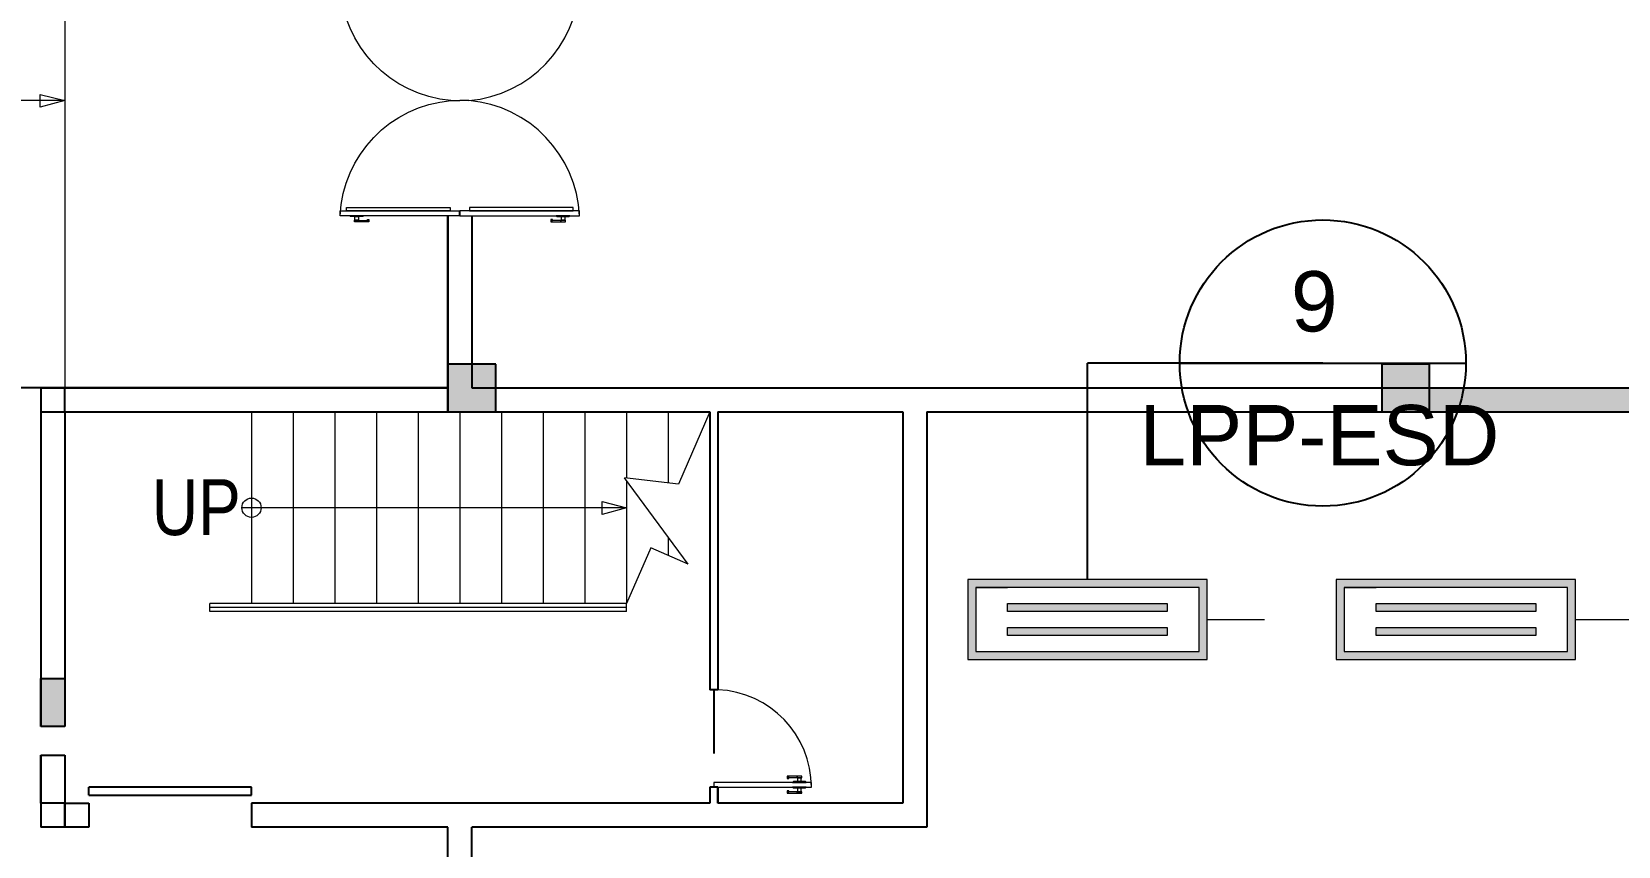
# Model space of a CAD drawing. Header units: millimetres. Extents: x 3339 to 2017737, y 4955 to 2748989.
# Drawn here: x 1426633 to 1436572, y 1246839 to 1251940 of the extents above; entities that cross this region are included whole.
import ezdxf

# ---------------------------------------------------------------- set-up
doc = ezdxf.new("R2010")
doc.units = ezdxf.units.MM
doc.header["$LTSCALE"] = 30
doc.linetypes.add('ACAD_ISO03W100', pattern=[30, 12, -18])
for name, color, linetype, lineweight in [('A-DETL-GENF', 92, 'Continuous', 13), ('A-DOOR', 31, 'Continuous', 13), ('LIGHT LINES', 6, 'ACAD_ISO03W100', 13), ('LIGHTS', 6, 'Continuous', 13), ('STAIR', 1, 'Continuous', 5), ('T-WAL', 4, 'Continuous', 5)]:
    doc.layers.add(name, color=color, linetype=linetype, lineweight=lineweight)
doc.layers.add('DIM LINES', color=7, linetype='Continuous')
doc.layers.add('window', color=92, linetype='Continuous')
doc.styles.add('Arial Narrow', font='ARIALN.TTF', dxfattribs={"height": 200})
doc.styles.get("Standard").update_dxf_attribs({"font": 'arial.ttf'})
doc.dimstyles.new('GREEN', dxfattribs={"dimtxt": 1000, "dimasz": 600, "dimexe": 0.18, "dimexo": 0.0625, "dimgap": 0.09, "dimtad": 2, "dimdec": 0, "dimzin": 0, "dimdsep": 46, "dimtxsty": 'Standard', "dimblk": 'ARCHTICK', "dimcen": 0.09, "dimclrd": 3, "dimclre": 3, "dimclrt": 2, "dimadec": 0, "dimazin": 0, "dimtfac": 1, "dimtdec": 0, "dimtofl": 0, "dimtmove": 0, "dimatfit": 3, "dimfxl": 1, "dimtolj": 1, "dimtzin": 0, "dimarcsym": 0})

# ---------------------------------------------------------------- blocks, each defined once
blk = doc.blocks.new('_ArchTick')
at = {"color": 0, "linetype": 'ByBlock', "const_width": 0.15}
blk.add_lwpolyline([(-0.5, -0.5), (0.5, 0.5)], dxfattribs=at)
blk = doc.blocks.new('*D605')
at = {"layer": 'Defpoints', "color": 0, "transparency": 16777216}
for p in [(1412530.3, 1308509.4), (1429240.4, 1308509.4), (1429240.4, 1238709.4)]:
    blk.add_point(p, dxfattribs=at)
at = {"layer": 'DIM LINES', "color": 3, "linetype": 'ByBlock', "lineweight": -2, "transparency": 16777216}
for p, q in [((1429240.3, 1308509.4), (1412530.1, 1308509.4)), ((1412530.3, 1238709.4), (1412530.3, 1308509.4)), ((1429240.3, 1238709.4), (1412530.1, 1238709.4))]:
    blk.add_line(p, q, dxfattribs=at)
at = {"layer": 'DIM LINES', "color": 3, "lineweight": -2, "transparency": 16777216, "xscale": 600, "yscale": 600, "zscale": 600}
for p, rotation in [((1412530.3, 1308509.4), 90), ((1412530.3, 1238709.4), 270)]:
    blk.add_blockref('_ArchTick', p, dxfattribs=dict(at, rotation=rotation))
at = {"layer": 'DIM LINES', "color": 2, "transparency": 16777216, "insert": (1412019.7, 1273609.4), "char_height": 1000, "attachment_point": 5, "rotation": 90}
blk.add_mtext('\\A1;69800', dxfattribs=at)
blk = doc.blocks.new('*D638')
at = {"layer": 'Defpoints', "color": 0, "transparency": 16777216}
for p in [(1417228, 1261709.4), (1429240.4, 1261709.4), (1429240.4, 1238709.4)]:
    blk.add_point(p, dxfattribs=at)
at = {"layer": 'DIM LINES', "color": 3, "linetype": 'ByBlock', "lineweight": -2, "transparency": 16777216}
for p, q in [((1429240.3, 1261709.4), (1417227.8, 1261709.4)), ((1417228, 1238709.4), (1417228, 1261709.4)), ((1429240.3, 1238709.4), (1417227.8, 1238709.4))]:
    blk.add_line(p, q, dxfattribs=at)
at = {"layer": 'DIM LINES', "color": 3, "lineweight": -2, "transparency": 16777216, "xscale": 600, "yscale": 600, "zscale": 600}
for p, rotation in [((1417228, 1261709.4), 90), ((1417228, 1238709.4), 270)]:
    blk.add_blockref('_ArchTick', p, dxfattribs=dict(at, rotation=rotation))
at = {"layer": 'DIM LINES', "color": 2, "transparency": 16777216, "insert": (1416717, 1250209.4), "char_height": 1000, "attachment_point": 5, "rotation": 90}
blk.add_mtext('\\A1;23000', dxfattribs=at)
blk = doc.blocks.new('*D640')
at = {"layer": 'Defpoints', "color": 0, "transparency": 16777216}
for p in [(1426576, 1255709.4), (1421516.6, 1249709.4), (1429240.4, 1249709.4)]:
    blk.add_point(p, dxfattribs=at)
at = {"layer": 'DIM LINES', "color": 3, "linetype": 'ByBlock', "lineweight": -2, "transparency": 16777216}
for p, q in [((1426575.9, 1255709.4), (1421516.4, 1255709.4)), ((1421516.6, 1255709.4), (1421516.6, 1249709.4)), ((1429240.3, 1249709.4), (1421516.4, 1249709.4))]:
    blk.add_line(p, q, dxfattribs=at)
at = {"layer": 'DIM LINES', "color": 3, "lineweight": -2, "transparency": 16777216, "xscale": 600, "yscale": 600, "zscale": 600}
for p, rotation in [((1421516.6, 1255709.4), 90), ((1421516.6, 1249709.4), 270)]:
    blk.add_blockref('_ArchTick', p, dxfattribs=dict(at, rotation=rotation))
at = {"layer": 'DIM LINES', "color": 2, "transparency": 16777216, "insert": (1421005.9, 1252709.4), "char_height": 1000, "attachment_point": 5, "rotation": 90}
blk.add_mtext('\\A1;6000', dxfattribs=at)
blk = doc.blocks.new('*D641')
at = {"layer": 'Defpoints', "color": 0, "transparency": 16777216}
for p in [(1429240.4, 1249709.4), (1421516.6, 1243709.4), (1429240.4, 1243709.4)]:
    blk.add_point(p, dxfattribs=at)
at = {"layer": 'DIM LINES', "color": 3, "linetype": 'ByBlock', "lineweight": -2, "transparency": 16777216}
for p, q in [((1429240.3, 1249709.4), (1421516.4, 1249709.4)), ((1421516.6, 1249709.4), (1421516.6, 1243709.4)), ((1429240.3, 1243709.4), (1421516.4, 1243709.4))]:
    blk.add_line(p, q, dxfattribs=at)
at = {"layer": 'DIM LINES', "color": 3, "lineweight": -2, "transparency": 16777216, "xscale": 600, "yscale": 600, "zscale": 600}
for p, rotation in [((1421516.6, 1249709.4), 90), ((1421516.6, 1243709.4), 270)]:
    blk.add_blockref('_ArchTick', p, dxfattribs=dict(at, rotation=rotation))
at = {"layer": 'DIM LINES', "color": 2, "transparency": 16777216, "insert": (1421005.9, 1246709.4), "char_height": 1000, "attachment_point": 5, "rotation": 90}
blk.add_mtext('\\A1;6000', dxfattribs=at)
blk = doc.blocks.new('slash')
at = {"layer": 'STAIR'}
for p, q in [((2543.4, 11669.5), (2695.2, 12018.1)), ((2308.6, 11771.7), (2707.9, 11231.4)), ((2172.9, 10818.1), (2369.6, 11270))]:
    blk.add_line(p, q, dxfattribs=at)
for points in [[(2308.6, 11771.7), (2543.4, 11669.5)], [(2369.6, 11270), (2707.9, 11231.4)]]:
    blk.add_lwpolyline(points, dxfattribs=at)
blk = doc.blocks.new('double door no base 0.5')
at = {"color": 0}
for p, q in [((62065.3, 59903.3), (62095.3, 59903.3)), ((63478.3, 59903.3), (63508.3, 59903.3))]:
    blk.add_line(p, q, dxfattribs=at)
at = {"layer": 'A-DETL-GENF'}
for p, q in [((62095.3, 59842.6), (62095.3, 59193.1)), ((62117.8, 59842.6), (62095.3, 59842.6)), ((62117.8, 59193.1), (62117.8, 59842.6)), ((63455.8, 59193.1), (63455.8, 59842.6)), ((63455.8, 59842.6), (63478.3, 59842.6)), ((63478.3, 59842.6), (63478.3, 59193.1)), ((62027.2, 59332.5), (62027.2, 59270.7)), ((62041.5, 59332.5), (62027.2, 59332.5)), ((62035.8, 59323.6), (62027.2, 59332.2)), ((62027.2, 59270.7), (62035.8, 59270.7)), ((62036.7, 59270.7), (62027.2, 59270.7)), ((62027.2, 59270.7), (62027.2, 59242.1)), ((62027.2, 59242.1), (62036.7, 59242.1)), ((62035.8, 59270.7), (62035.8, 59323.6)), ((62035.8, 59323.6), (62041.5, 59323.6)), ((62036.7, 59242.1), (62036.7, 59270.7)), ((62036.7, 59268.3), (62036.7, 59244.5)), ((62060.5, 59268.3), (62036.7, 59268.3)), ((62036.7, 59244.5), (62060.5, 59244.5)), ((62041.5, 59323.6), (62041.5, 59332.5)), ((62065.3, 59299.2), (62060.5, 59294.5)), ((62060.5, 59294.5), (62060.5, 59218.3)), ((62060.5, 59244.5), (62060.5, 59268.3)), ((62065.3, 59213.5), (62065.3, 59299.2)), ((63508.3, 59213.5), (63508.3, 59299.2)), ((63508.3, 59299.2), (63513, 59294.5)), ((63513, 59294.5), (63513, 59218.3)), ((63513, 59244.5), (63513, 59268.3)), ((63513, 59268.3), (63536.8, 59268.3)), ((63536.8, 59244.5), (63513, 59244.5)), ((63532, 59323.6), (63532, 59332.5)), ((63532, 59332.5), (63546.4, 59332.5)), ((63537.8, 59323.6), (63532, 59323.6)), ((63536.8, 59270.7), (63546.4, 59270.7)), ((63536.8, 59242.1), (63536.8, 59270.7)), ((63536.8, 59268.3), (63536.8, 59244.5)), ((63546.4, 59242.1), (63536.8, 59242.1)), ((63537.8, 59323.6), (63546.4, 59332.2)), ((63537.8, 59270.7), (63537.8, 59323.6)), ((63546.4, 59270.7), (63537.8, 59270.7)), ((63546.4, 59332.5), (63546.4, 59270.7)), ((63546.4, 59270.7), (63546.4, 59242.1)), ((62060.5, 59218.3), (62065.3, 59213.5)), ((62095.3, 59193.1), (62117.8, 59193.1)), ((63478.3, 59193.1), (63455.8, 59193.1)), ((63513, 59218.3), (63508.3, 59213.5))]:
    blk.add_line(p, q, dxfattribs=at)
at = {"layer": 'A-DOOR', "lineweight": 18}
for p, q in [((62065.3, 59903.3), (62065.3, 59153.3)), ((62065.3, 59903.3), (62095.3, 59903.3)), ((62095.3, 59153.3), (62095.3, 59903.3)), ((63478.3, 59153.3), (63478.3, 59903.3)), ((63508.3, 59903.3), (63478.3, 59903.3)), ((63508.3, 59903.3), (63508.3, 59153.3)), ((62065.3, 59153.3), (62095.3, 59153.3)), ((63508.3, 59153.3), (63478.3, 59153.3))]:
    blk.add_line(p, q, dxfattribs=at)
at = {"layer": 'A-DOOR'}
blk.add_line((62786.8, 59846.8), (62786.8, 59903.2), dxfattribs=at)
for centre, start, end in [((62029.5, 59912.5), 272.69635, 355.03869), ((63544, 59912.5), 184.96131, 267.30365)]:
    blk.add_arc(centre, 760.1, start, end, dxfattribs=at)

msp = doc.modelspace()

# ---------------------------------------------------------------- hatches: boundary and pattern name
h = msp.add_hatch(color=2)
h.dxf.hatch_style = 1
h.paths.add_polyline_path([(1429540.35, 1249859.357), (1429240.35, 1249859.357), (1429240.35, 1249559.357), (1429540.35, 1249559.357)])
h = msp.add_hatch(color=2)
h.dxf.hatch_style = 1
h.paths.add_polyline_path([(1435390.35, 1249859.357), (1435090.35, 1249859.357), (1435090.35, 1249559.357), (1435390.35, 1249559.357)])
at = {"layer": 'LIGHTS'}
h = msp.add_hatch(color=256, dxfattribs=at)
h.dxf.hatch_style = 1
h.paths.add_polyline_path([(1432496.598, 1248509.357), (1432496.598, 1248009.357), (1433996.598, 1248009.357), (1433996.598, 1248509.357)])
h.paths.add_polyline_path([(1433946.598, 1248459.357), (1433946.598, 1248059.357), (1432546.598, 1248059.357), (1432546.598, 1248459.357), (1432746.598, 1248459.357)], flags=16)
h.paths.add_polyline_path([(1433746.598, 1248359.357), (1433746.598, 1248309.357), (1432746.598, 1248309.357), (1432746.598, 1248359.357)], flags=0)
h.paths.add_polyline_path([(1433746.598, 1248209.357), (1433746.598, 1248159.357), (1432746.598, 1248159.357), (1432746.598, 1248209.357)], flags=0)
h = msp.add_hatch(color=256, dxfattribs=at)
h.dxf.hatch_style = 1
h.paths.add_polyline_path([(1434805.062, 1248509.357), (1434805.062, 1248009.357), (1436305.062, 1248009.357), (1436305.062, 1248509.357)])
h.paths.add_polyline_path([(1436255.062, 1248459.357), (1436255.062, 1248059.357), (1434855.062, 1248059.357), (1434855.062, 1248459.357), (1435055.062, 1248459.357)], flags=16)
h.paths.add_polyline_path([(1436055.062, 1248359.357), (1436055.062, 1248309.357), (1435055.062, 1248309.357), (1435055.062, 1248359.357)], flags=0)
h.paths.add_polyline_path([(1436055.062, 1248209.357), (1436055.062, 1248159.357), (1435055.062, 1248159.357), (1435055.062, 1248209.357)], flags=0)
h = msp.add_hatch(color=256, dxfattribs=at)
h.dxf.hatch_style = 1
h.paths.add_polyline_path([(1432746.598, 1248359.357), (1432746.598, 1248309.357), (1433746.598, 1248309.357), (1433746.598, 1248359.357)])
h = msp.add_hatch(color=256, dxfattribs=at)
h.dxf.hatch_style = 1
h.paths.add_polyline_path([(1435055.062, 1248359.357), (1435055.062, 1248309.357), (1436055.062, 1248309.357), (1436055.062, 1248359.357)])
h = msp.add_hatch(color=256, dxfattribs=at)
h.dxf.hatch_style = 1
h.paths.add_polyline_path([(1433746.598, 1248159.357), (1433746.598, 1248209.357), (1432746.598, 1248209.357), (1432746.598, 1248159.357)])
h = msp.add_hatch(color=256, dxfattribs=at)
h.dxf.hatch_style = 1
h.paths.add_polyline_path([(1436055.062, 1248159.357), (1436055.062, 1248209.357), (1435055.062, 1248209.357), (1435055.062, 1248159.357)])
at = {"layer": 'window'}
h = msp.add_hatch(color=256, dxfattribs=at)
h.dxf.hatch_style = 1
h.paths.add_polyline_path([(1426840.35, 1247889.357), (1426690.35, 1247889.357), (1426690.35, 1247589.357), (1426840.35, 1247589.357)])
h.paths.add_polyline_path([(1426840.35, 1294689.357), (1426690.35, 1294689.357), (1426690.35, 1294389.357), (1426840.35, 1294389.357)])
h = msp.add_hatch(color=256, dxfattribs=at)
h.dxf.hatch_style = 1
h.paths.add_polyline_path([(1433190.35, 1238859.357), (1431290.35, 1238859.357), (1431290.35, 1238709.357), (1433190.35, 1238709.357)])
h.paths.add_polyline_path([(1439190.35, 1238859.357), (1437290.35, 1238859.357), (1437290.35, 1238709.357), (1438240.35, 1238709.357), (1439190.35, 1238709.357)])
h.paths.add_polyline_path([(1445190.35, 1238859.357), (1443290.35, 1238859.357), (1443290.35, 1238709.357), (1445190.35, 1238709.357)])
h.paths.add_polyline_path([(1451190.35, 1238859.357), (1449290.35, 1238859.357), (1449290.35, 1238709.357), (1451190.35, 1238709.357)])
h.paths.add_polyline_path([(1457190.35, 1238859.357), (1455290.35, 1238859.357), (1455290.35, 1238709.357), (1457190.35, 1238709.357)])
h.paths.add_polyline_path([(1463690.35, 1238859.357), (1461790.35, 1238859.357), (1461790.35, 1238709.357), (1463690.35, 1238709.357)])
h.paths.add_polyline_path([(1469390.35, 1238859.357), (1468290.35, 1238859.357), (1468290.35, 1238709.357), (1469390.35, 1238709.357)])
h.paths.add_polyline_path([(1469640.35, 1249709.357), (1468290.35, 1249709.357), (1468290.35, 1249559.357), (1469640.35, 1249559.357)])
h.paths.add_polyline_path([(1463690.35, 1249709.357), (1461790.35, 1249709.357), (1461790.35, 1249559.357), (1463690.35, 1249559.357)])
h.paths.add_polyline_path([(1457190.35, 1249709.357), (1455290.35, 1249709.357), (1455290.35, 1249559.357), (1457190.35, 1249559.357)])
h.paths.add_polyline_path([(1451190.35, 1249709.357), (1449290.35, 1249709.357), (1449290.35, 1249559.357), (1451190.35, 1249559.357)])
h.paths.add_polyline_path([(1445190.35, 1249709.357), (1443290.35, 1249709.357), (1443290.35, 1249559.357), (1445190.35, 1249559.357)])
h.paths.add_polyline_path([(1437835.081, 1249709.357), (1435390.35, 1249709.357), (1435390.35, 1249559.357), (1437835.081, 1249559.357)])

# ---------------------------------------------------------------- linework, layer by layer
for p, q in [((1429240.35, 1250787.857), (1429240.35, 1249559.357)), ((1429390.35, 1250787.857), (1429390.35, 1249709.357)), ((1433246.598, 1248509.357), (1433246.598, 1249865.282)), ((1433825.028, 1249865.282), (1433246.598, 1249865.282)), ((1434721.298, 1249865.282), (1433821.298, 1249865.282)), ((1433821.298, 1249865.282), (1435621.298, 1249865.282)), ((1426840.35, 1249709.357), (1426690.35, 1249709.357)), ((1426690.35, 1249709.357), (1426690.35, 1249559.357)), ((1426840.35, 1249559.357), (1426840.35, 1249709.357)), ((1426690.35, 1249559.357), (1426840.35, 1249559.357)), ((1427748.683, 1249559.357), (1430882.017, 1249559.357)), ((1426840.35, 1247109.357), (1426690.35, 1247109.357)), ((1426840.35, 1247109.357), (1426840.35, 1246959.357)), ((1426840.35, 1246959.357), (1426840.35, 1247109.357))]:
    msp.add_line(p, q)
at = {"color": 0}
for p, q in [((1429240.35, 1249559.357), (1429240.35, 1250787.857)), ((1426690.35, 1249709.357), (1429240.35, 1249709.357)), ((1426690.35, 1249709.357), (1426690.35, 1247589.357)), ((1429240.35, 1249559.357), (1429240.35, 1249709.357)), ((1429240.35, 1249709.357), (1429240.35, 1249559.357)), ((1429240.35, 1249709.357), (1429240.35, 1249559.357)), ((1429390.35, 1249709.357), (1440279.813, 1249709.357)), ((1429540.35, 1249709.357), (1432240.35, 1249709.357)), ((1426840.35, 1249559.357), (1429240.35, 1249559.357)), ((1426840.35, 1249559.357), (1426840.35, 1247589.357)), ((1429240.35, 1249559.357), (1430882.017, 1249559.357)), ((1429540.35, 1249559.357), (1430882.017, 1249559.357)), ((1430882.017, 1249559.357), (1430882.017, 1247819.345)), ((1430932.017, 1249559.357), (1432090.35, 1249559.357)), ((1430932.017, 1249559.357), (1432090.35, 1249559.357)), ((1430932.017, 1249559.357), (1430932.017, 1247819.345)), ((1432090.35, 1249559.357), (1432090.35, 1247109.357)), ((1432240.35, 1249559.357), (1440279.813, 1249559.357)), ((1432240.35, 1249559.357), (1432240.35, 1246959.357)), ((1432240.35, 1249559.357), (1432240.35, 1247109.357)), ((1435240.35, 1249559.357), (1435390.35, 1249559.357)), ((1435390.35, 1249559.357), (1440279.813, 1249559.357)), ((1430932.017, 1247819.345), (1430882.017, 1247819.345)), ((1430907.017, 1247819.345), (1430907.017, 1247419.345)), ((1426690.35, 1247409.357), (1426690.35, 1246959.357)), ((1426690.35, 1247109.357), (1426690.35, 1247409.357)), ((1426690.35, 1247409.357), (1426840.35, 1247409.357)), ((1426840.35, 1247409.357), (1426840.35, 1247109.357)), ((1426990.35, 1247159.357), (1426990.35, 1247209.357)), ((1428009.795, 1247209.357), (1426990.35, 1247209.357)), ((1428009.795, 1247159.357), (1428009.795, 1247209.357)), ((1430882.017, 1247209.357), (1430882.017, 1247109.357)), ((1430932.017, 1247209.357), (1430882.017, 1247209.357)), ((1430932.017, 1247209.357), (1430932.017, 1247109.357)), ((1430932.017, 1247109.357), (1430932.017, 1247209.357)), ((1426840.35, 1247109.357), (1426990.35, 1247109.357)), ((1426990.35, 1247159.357), (1428009.795, 1247159.357)), ((1426990.35, 1247109.357), (1426990.35, 1246959.357)), ((1428009.795, 1247109.357), (1428009.795, 1246959.357)), ((1430882.017, 1247109.357), (1428009.795, 1247109.357)), ((1432090.35, 1247109.357), (1430932.017, 1247109.357)), ((1426840.35, 1246959.357), (1426690.35, 1246959.357)), ((1426990.35, 1246959.357), (1426840.35, 1246959.357)), ((1429240.35, 1246959.357), (1428009.795, 1246959.357)), ((1429240.35, 1239009.357), (1429240.35, 1246959.357)), ((1429390.35, 1243709.357), (1429390.35, 1246959.357)), ((1432240.35, 1246959.357), (1429390.35, 1246959.357))]:
    msp.add_line(p, q, dxfattribs=at)
for points in [[(1429540.35, 1249859.357), (1429240.35, 1249859.357), (1429240.35, 1249559.357), (1429540.35, 1249559.357), (1429540.35, 1249859.357)], [(1435390.35, 1249859.357), (1435090.35, 1249859.357), (1435090.35, 1249559.357), (1435390.35, 1249559.357), (1435390.35, 1249859.357)]]:
    msp.add_lwpolyline(points, close=True)
msp.add_circle((1434721.298, 1249865.282), 896.27)
at = {"layer": 'A-DETL-GENF'}
for p, q in [((1431366.424, 1247277.457), (1431366.424, 1247263.087)), ((1431428.229, 1247277.457), (1431366.424, 1247277.457)), ((1431375.315, 1247268.872), (1431366.729, 1247277.457)), ((1431428.229, 1247268.872), (1431428.229, 1247277.457)), ((1431456.804, 1247277.457), (1431428.229, 1247277.457)), ((1431428.229, 1247277.457), (1431428.229, 1247267.932)), ((1431456.804, 1247267.932), (1431456.804, 1247277.457)), ((1431366.424, 1247263.087), (1431375.315, 1247263.087)), ((1431375.315, 1247185.628), (1431366.424, 1247185.628)), ((1431366.424, 1247185.628), (1431366.424, 1247171.257)), ((1431375.315, 1247179.843), (1431366.729, 1247171.257)), ((1431375.315, 1247263.087), (1431375.315, 1247268.872)), ((1431375.315, 1247268.872), (1431428.229, 1247268.872)), ((1431375.315, 1247179.843), (1431375.315, 1247185.628)), ((1431428.229, 1247179.843), (1431375.315, 1247179.843)), ((1431404.417, 1247244.12), (1431399.654, 1247239.357)), ((1431399.654, 1247239.357), (1431485.379, 1247239.357)), ((1431485.379, 1247209.357), (1431399.654, 1247209.357)), ((1431399.654, 1247209.357), (1431404.417, 1247204.595)), ((1431480.617, 1247244.12), (1431404.417, 1247244.12)), ((1431404.417, 1247204.595), (1431480.617, 1247204.595)), ((1431428.229, 1247267.932), (1431456.804, 1247267.932)), ((1431428.229, 1247180.782), (1431428.229, 1247171.257)), ((1431456.804, 1247180.782), (1431428.229, 1247180.782)), ((1431428.229, 1247171.257), (1431428.229, 1247179.843)), ((1431430.61, 1247267.932), (1431430.61, 1247244.12)), ((1431454.423, 1247267.932), (1431430.61, 1247267.932)), ((1431430.61, 1247244.12), (1431454.423, 1247244.12)), ((1431454.423, 1247204.595), (1431430.61, 1247204.595)), ((1431430.61, 1247204.595), (1431430.61, 1247180.782)), ((1431430.61, 1247180.782), (1431454.423, 1247180.782)), ((1431454.423, 1247244.12), (1431454.423, 1247267.932)), ((1431454.423, 1247180.782), (1431454.423, 1247204.595)), ((1431456.804, 1247171.257), (1431456.804, 1247180.782)), ((1431485.379, 1247239.357), (1431480.617, 1247244.12)), ((1431480.617, 1247204.595), (1431485.379, 1247209.357)), ((1431366.424, 1247171.257), (1431428.229, 1247171.257)), ((1431428.229, 1247171.257), (1431456.804, 1247171.257))]:
    msp.add_line(p, q, dxfattribs=at)
at = {"layer": 'A-DOOR', "lineweight": 18}
for p, q in [((1430907.017, 1247239.357), (1430907.017, 1247209.357)), ((1431517.517, 1247239.357), (1430907.017, 1247239.357)), ((1430907.017, 1247209.357), (1431517.517, 1247209.357)), ((1431517.517, 1247209.357), (1431517.517, 1247239.357))]:
    msp.add_line(p, q, dxfattribs=at)
at = {"layer": 'A-DOOR'}
msp.add_arc((1430907.017, 1247209.357), 610.5, 0, 87.6530792, dxfattribs=at)
at = {"layer": 'LIGHT LINES'}
for p, q in [((1433996.598, 1248259.357), (1434805.062, 1248259.357)), ((1436305.062, 1248259.357), (1437113.526, 1248259.357))]:
    msp.add_line(p, q, dxfattribs=at)
at = {"layer": 'LIGHTS'}
for p, q in [((1433996.598, 1248509.357), (1432496.598, 1248509.357)), ((1432496.598, 1248509.357), (1432496.598, 1248009.357)), ((1433996.598, 1248009.357), (1433996.598, 1248509.357)), ((1436305.062, 1248509.357), (1434805.062, 1248509.357)), ((1434805.062, 1248509.357), (1434805.062, 1248009.357)), ((1436305.062, 1248009.357), (1436305.062, 1248509.357)), ((1433946.598, 1248459.357), (1432546.598, 1248459.357)), ((1432546.598, 1248459.357), (1432546.598, 1248059.357)), ((1432546.598, 1248459.357), (1432746.598, 1248459.357)), ((1433946.598, 1248059.357), (1433946.598, 1248459.357)), ((1436255.062, 1248459.357), (1434855.062, 1248459.357)), ((1434855.062, 1248459.357), (1434855.062, 1248059.357)), ((1434855.062, 1248459.357), (1435055.062, 1248459.357)), ((1436255.062, 1248059.357), (1436255.062, 1248459.357)), ((1432746.598, 1248359.357), (1433746.598, 1248359.357)), ((1432746.598, 1248309.357), (1432746.598, 1248359.357)), ((1433746.598, 1248309.357), (1432746.598, 1248309.357)), ((1433746.598, 1248359.357), (1433746.598, 1248309.357)), ((1435055.062, 1248359.357), (1436055.062, 1248359.357)), ((1435055.062, 1248309.357), (1435055.062, 1248359.357)), ((1436055.062, 1248309.357), (1435055.062, 1248309.357)), ((1436055.062, 1248359.357), (1436055.062, 1248309.357)), ((1432746.598, 1248209.357), (1433746.598, 1248209.357)), ((1432746.598, 1248159.357), (1432746.598, 1248209.357)), ((1433746.598, 1248209.357), (1433746.598, 1248159.357)), ((1435055.062, 1248209.357), (1436055.062, 1248209.357)), ((1435055.062, 1248159.357), (1435055.062, 1248209.357)), ((1436055.062, 1248209.357), (1436055.062, 1248159.357)), ((1433746.598, 1248159.357), (1432746.598, 1248159.357)), ((1436055.062, 1248159.357), (1435055.062, 1248159.357)), ((1432496.598, 1248009.357), (1433996.598, 1248009.357)), ((1432546.598, 1248059.357), (1433946.598, 1248059.357)), ((1434805.062, 1248009.357), (1436305.062, 1248009.357)), ((1434855.062, 1248059.357), (1436255.062, 1248059.357))]:
    msp.add_line(p, q, dxfattribs=at)
at = {"layer": 'STAIR', "color": 1}
for p, q in [((1426686.952, 1251467.393), (1426686.952, 1251548.157)), ((1426686.952, 1251548.157), (1426840.35, 1251509.357)), ((1426840.35, 1251509.357), (1425474.415, 1251509.357)), ((1426840.35, 1251509.357), (1426686.952, 1251467.393)), ((1430206.396, 1248917.393), (1430206.396, 1248998.157)), ((1430206.396, 1248998.157), (1430359.795, 1248959.357)), ((1430359.795, 1248959.357), (1427949.415, 1248959.357)), ((1430359.795, 1248959.357), (1430206.396, 1248917.393))]:
    msp.add_line(p, q, dxfattribs=at)
at = {"layer": 'STAIR', "color": 244, "linetype": 'ByBlock', "true_color": 0x991b1e}
for p, q in [((1430882.017, 1249559.357), (1427748.683, 1249559.357)), ((1428009.795, 1249559.357), (1428009.795, 1248359.357)), ((1428270.906, 1249559.357), (1428270.906, 1248359.357)), ((1428532.017, 1249559.357), (1428532.017, 1248359.357)), ((1428793.128, 1249559.357), (1428793.128, 1248359.357)), ((1429054.239, 1249559.357), (1429054.239, 1248359.357)), ((1429315.35, 1249559.357), (1429315.35, 1248359.357)), ((1429576.461, 1249559.357), (1429576.461, 1248359.357)), ((1429837.572, 1249559.357), (1429837.572, 1248359.357)), ((1430098.683, 1249559.357), (1430098.683, 1248359.357)), ((1430359.795, 1249559.357), (1430359.795, 1249144.657)), ((1430620.906, 1249559.357), (1430620.906, 1249114.82)), ((1430359.795, 1249128.904), (1430359.795, 1248359.357)), ((1430620.906, 1248775.602), (1430620.906, 1248660.41)), ((1430359.795, 1248359.357), (1427748.683, 1248359.357)), ((1430359.795, 1248334.357), (1427748.683, 1248334.357)), ((1430359.795, 1248309.357), (1427748.683, 1248309.357))]:
    msp.add_line(p, q, dxfattribs=at)
at = {"layer": 'STAIR'}
for p, q in [((1430882.017, 1249559.357), (1430685.356, 1249107.455)), ((1430511.524, 1248708.012), (1430359.795, 1248359.357)), ((1427748.683, 1248309.357), (1427748.683, 1248359.357)), ((1430359.795, 1248309.357), (1430359.795, 1248359.357))]:
    msp.add_line(p, q, dxfattribs=at)
at = {"layer": 'STAIR', "color": 1}
msp.add_circle((1428009.795, 1248959.357), 60.379, dxfattribs=at)
at = {"layer": 'T-WAL', "color": 244, "linetype": 'ByBlock', "true_color": 0x991b1e}
for p, q in [((1426840.35, 1253309.357), (1426840.35, 1249709.357)), ((1426840.35, 1250959.357), (1426840.35, 1249709.357)), ((1426840.35, 1249709.357), (1425534.795, 1249709.357))]:
    msp.add_line(p, q, dxfattribs=at)
at = {"layer": 'window', "color": 0}
msp.add_line((1435390.35, 1249559.357), (1435390.35, 1249709.357), dxfattribs=at)
at = {"layer": 'window'}
for p, q in [((1435390.35, 1249559.357), (1435390.35, 1249709.357)), ((1426690.35, 1247589.357), (1426690.35, 1247889.357)), ((1426690.35, 1247889.357), (1426840.35, 1247889.357)), ((1426840.35, 1247889.357), (1426840.35, 1247589.357)), ((1426840.35, 1247589.357), (1426690.35, 1247589.357))]:
    msp.add_line(p, q, dxfattribs=at)

# ---------------------------------------------------------------- block references
at = {"color": 0, "xscale": -1, "rotation": 270.0004165749342}
msp.add_blockref('double door no base 0.5', (1369412.579, 1188722.151), dxfattribs=at)
at = {"color": 0, "rotation": 89.99958342506585}
msp.add_blockref('double door no base 0.5', (1489218.121, 1188722.151), dxfattribs=at)
at = {"layer": 'STAIR', "color": 0, "rotation": 179.9999999999972}
msp.add_blockref('slash', (1433054.952, 1260377.468), dxfattribs=at)

# ---------------------------------------------------------------- texts
at = {"char_height": 377.35925, "attachment_point": 1}
for s, insert in [('\\pxt0.39537;9', (1434521.298, 1250440.621)), ('\\pxqc,t0.39537;LPP-ESD', (1434511.298, 1249602.642))]:
    msp.add_mtext_dynamic_manual_height_columns(s, width=377.35925, gutter_width=1886.796, heights=[0], dxfattribs=dict(at, insert=insert))
at = {"layer": 'STAIR', "color": 1, "insert": (1427385.938, 1249137.819), "char_height": 350, "attachment_point": 1, "style": 'Arial Narrow'}
msp.add_mtext_dynamic_manual_height_columns('UP', width=800.09192, gutter_width=1, heights=[136.329], dxfattribs=at)

# ---------------------------------------------------------------- dimensions: what is measured, and where the dimension line sits
at = {"layer": 'DIM LINES', "color": 0}
for base, p1, p2, picture, middle in [((1412530.319, 1308509.357), (1429240.35, 1238709.357), (1429240.35, 1308509.357), '*D605', (1412019.656, 1273609.357)), ((1417227.976, 1261709.357), (1429240.35, 1238709.357), (1429240.35, 1261709.357), '*D638', (1416716.972, 1250209.357)), ((1421516.606, 1249709.357), (1426575.989, 1255709.357), (1429240.35, 1249709.357), '*D640', (1421005.943, 1252709.357)), ((1421516.606, 1243709.357), (1429240.35, 1249709.357), (1429240.35, 1243709.357), '*D641', (1421005.943, 1246709.357))]:
    dim = msp.add_linear_dim(base=base, p1=p1, p2=p2, angle=90, dimstyle='GREEN', dxfattribs=at)
    dim.commit()
    dim.dimension.update_dxf_attribs({"geometry": picture, "text_midpoint": middle})

doc.saveas('drawing.dxf')
